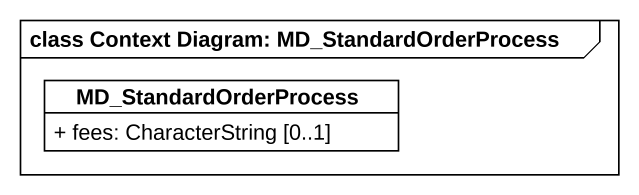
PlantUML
@startuml
mainframe class Context Diagram: MD_StandardOrderProcess
hide circle
hide empty members
skinparam classAttributeIconSize 0
class MD_StandardOrderProcess #FFFFFF {
  + fees: CharacterString [0..1]
}
@enduml
